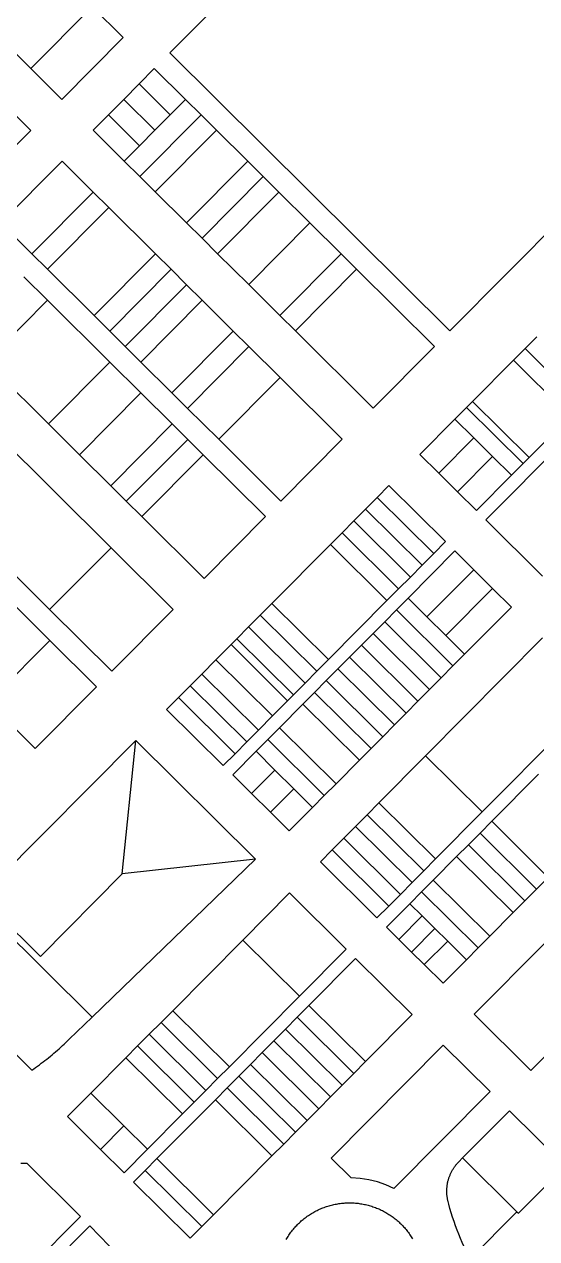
# Model space of a CAD drawing. Header units: inches. Extents: x 486468 to 494399, y 5455955 to 5460553.
# Drawn here: x 490441 to 490676, y 5458125 to 5458682 of the extents above; entities that cross this region are included whole.
import ezdxf

# ---------------------------------------------------------------- set-up
doc = ezdxf.new("R2010")
doc.units = ezdxf.units.IN
doc.header["$MEASUREMENT"] = 0
doc.layers.add('ParcelLines', color=10, linetype='Continuous')

msp = doc.modelspace()

# ---------------------------------------------------------------- linework, layer by layer
at = {"layer": 'ParcelLines', "color": 1}
for p, q in [((490612.887, 5458775.606), (490507.342, 5458669.208)), ((490443.624, 5458662.079), (490393.693, 5458711.657)), ((490471.742, 5458690.408), (490443.624, 5458662.079)), ((490471.742, 5458690.408), (490485.993, 5458676.258)), ((490485.993, 5458676.258), (490457.894, 5458647.909)), ((490507.342, 5458669.208), (490635.792, 5458541.71)), ((490457.894, 5458647.909), (490443.624, 5458662.079)), ((490493.253, 5458654.999), (490500.243, 5458662.058)), ((490500.243, 5458662.058), (490514.523, 5458647.889)), ((490486.234, 5458647.919), (490493.253, 5458654.999)), ((490507.493, 5458640.809), (490493.253, 5458654.999)), ((490443.695, 5458633.709), (490429.395, 5458647.909)), ((490479.214, 5458640.839), (490486.234, 5458647.919)), ((490486.234, 5458647.919), (490500.494, 5458633.759)), ((490507.493, 5458640.809), (490514.523, 5458647.889)), ((490514.523, 5458647.889), (490521.673, 5458640.789)), ((490635.792, 5458541.71), (490741.336, 5458648.107)), ((490472.194, 5458633.759), (490479.214, 5458640.839)), ((490493.444, 5458626.659), (490479.214, 5458640.839)), ((490521.673, 5458640.789), (490493.595, 5458612.51)), ((490500.494, 5458633.759), (490507.493, 5458640.809)), ((490521.673, 5458640.789), (490528.773, 5458633.739)), ((490429.626, 5458619.54), (490443.695, 5458633.709)), ((490486.445, 5458619.61), (490472.194, 5458633.759)), ((490493.444, 5458626.659), (490500.494, 5458633.759)), ((490500.715, 5458605.44), (490528.773, 5458633.739)), ((490528.773, 5458633.739), (490543.073, 5458619.539)), ((490486.445, 5458619.61), (490493.444, 5458626.659)), ((490429.847, 5458591.211), (490457.945, 5458619.56)), ((490457.945, 5458619.56), (490472.245, 5458605.36)), ((490493.595, 5458612.51), (490486.445, 5458619.61)), ((490514.995, 5458591.26), (490543.073, 5458619.539)), ((490543.073, 5458619.539), (490550.173, 5458612.489)), ((490500.715, 5458605.44), (490493.595, 5458612.51)), ((490550.173, 5458612.489), (490522.115, 5458584.19)), ((490550.173, 5458612.489), (490557.333, 5458605.399)), ((490472.245, 5458605.36), (490444.097, 5458577.061)), ((490472.245, 5458605.36), (490479.365, 5458598.29)), ((490514.995, 5458591.26), (490500.715, 5458605.44)), ((490529.265, 5458577.09), (490557.333, 5458605.399)), ((490557.333, 5458605.399), (490571.602, 5458591.219)), ((490451.247, 5458569.961), (490479.365, 5458598.29)), ((490479.365, 5458598.29), (490500.796, 5458577.01)), ((490444.097, 5458577.061), (490429.847, 5458591.211)), ((490522.115, 5458584.19), (490514.995, 5458591.26)), ((490543.515, 5458562.94), (490571.602, 5458591.219)), ((490571.602, 5458591.219), (490585.883, 5458577.05)), ((490529.265, 5458577.09), (490522.115, 5458584.19)), ((490451.247, 5458569.961), (490444.097, 5458577.061)), ((490472.667, 5458548.682), (490500.796, 5458577.01)), ((490500.796, 5458577.01), (490507.916, 5458569.941)), ((490543.515, 5458562.94), (490529.265, 5458577.09)), ((490557.795, 5458548.76), (490585.883, 5458577.05)), ((490585.883, 5458577.05), (490593.013, 5458569.98)), ((490472.667, 5458548.682), (490451.247, 5458569.961)), ((490507.916, 5458569.941), (490479.787, 5458541.602)), ((490507.916, 5458569.941), (490515.046, 5458562.861)), ((490593.013, 5458569.98), (490564.914, 5458541.691)), ((490593.013, 5458569.98), (490628.693, 5458534.56)), ((490440.487, 5458566.451), (490451.308, 5458555.722)), ((490486.937, 5458534.502), (490515.046, 5458562.861)), ((490515.046, 5458562.861), (490522.196, 5458555.761)), ((490557.795, 5458548.76), (490543.515, 5458562.94)), ((490451.308, 5458555.722), (490423.189, 5458527.403)), ((490451.308, 5458555.722), (490479.858, 5458527.372)), ((490522.196, 5458555.761), (490494.057, 5458527.422)), ((490522.196, 5458555.761), (490536.466, 5458541.591)), ((490479.787, 5458541.602), (490472.667, 5458548.682)), ((490564.914, 5458541.691), (490557.795, 5458548.76)), ((490486.937, 5458534.502), (490479.787, 5458541.602)), ((490536.466, 5458541.591), (490508.337, 5458513.242)), ((490536.466, 5458541.591), (490543.596, 5458534.511)), ((490600.594, 5458506.261), (490564.914, 5458541.691)), ((490670.242, 5458533.609), (490675.621, 5458539.029)), ((490494.057, 5458527.422), (490486.937, 5458534.502)), ((490515.487, 5458506.142), (490543.596, 5458534.511)), ((490543.596, 5458534.511), (490557.896, 5458520.311)), ((490628.693, 5458534.56), (490600.594, 5458506.261)), ((490664.882, 5458528.209), (490670.242, 5458533.609)), ((490696.201, 5458507.899), (490670.242, 5458533.609)), ((490451.759, 5458499.023), (490423.189, 5458527.403)), ((490451.759, 5458499.023), (490479.858, 5458527.372)), ((490479.858, 5458527.372), (490494.138, 5458513.202)), ((490508.337, 5458513.242), (490494.057, 5458527.422)), ((490646.133, 5458509.32), (490664.882, 5458528.209)), ((490664.882, 5458528.209), (490690.852, 5458502.499)), ((490557.896, 5458520.311), (490529.758, 5458491.972)), ((490557.896, 5458520.311), (490586.445, 5458491.961)), ((490494.138, 5458513.202), (490466.01, 5458484.874)), ((490494.138, 5458513.202), (490508.408, 5458499.032)), ((490515.487, 5458506.142), (490508.337, 5458513.242)), ((490643.443, 5458506.61), (490646.133, 5458509.32)), ((490672.073, 5458483.58), (490646.133, 5458509.32)), ((490529.758, 5458491.972), (490515.487, 5458506.142)), ((490638.083, 5458501.22), (490643.443, 5458506.61)), ((490669.383, 5458480.87), (490643.443, 5458506.61)), ((490690.852, 5458502.499), (490672.073, 5458483.58)), ((490423.29, 5458498.954), (490480.411, 5458442.225)), ((490466.01, 5458484.874), (490451.759, 5458499.023)), ((490480.31, 5458470.674), (490508.408, 5458499.032)), ((490508.408, 5458499.032), (490515.558, 5458491.932)), ((490621.994, 5458485.011), (490638.083, 5458501.22)), ((490638.083, 5458501.22), (490646.753, 5458492.62)), ((490652.294, 5458454.961), (490695.192, 5458498.209)), ((490515.558, 5458491.932), (490487.41, 5458463.624)), ((490515.558, 5458491.932), (490522.688, 5458484.852)), ((490558.297, 5458463.613), (490529.758, 5458491.972)), ((490586.445, 5458491.961), (490558.297, 5458463.613)), ((490646.753, 5458492.62), (490630.654, 5458476.421)), ((490646.753, 5458492.62), (490655.383, 5458484.05)), ((490480.31, 5458470.674), (490466.01, 5458484.874)), ((490494.56, 5458456.525), (490522.688, 5458484.852)), ((490522.688, 5458484.852), (490551.248, 5458456.513)), ((490630.654, 5458476.421), (490621.994, 5458485.011)), ((490639.314, 5458467.831), (490655.383, 5458484.05)), ((490655.383, 5458484.05), (490664.033, 5458475.47)), ((490669.383, 5458480.87), (490664.033, 5458475.47)), ((490672.073, 5458483.58), (490669.383, 5458480.87)), ((490639.314, 5458467.831), (490630.654, 5458476.421)), ((490664.033, 5458475.47), (490647.944, 5458459.261)), ((490452.232, 5458413.896), (490395.182, 5458470.596)), ((490487.41, 5458463.624), (490480.31, 5458470.674)), ((490607.845, 5458470.711), (490602.465, 5458465.291)), ((490633.745, 5458445.011), (490607.845, 5458470.711)), ((490494.56, 5458456.525), (490487.41, 5458463.624)), ((490602.465, 5458465.291), (490597.105, 5458459.902)), ((490602.465, 5458465.291), (490628.395, 5458439.612)), ((490647.944, 5458459.261), (490639.314, 5458467.831)), ((490597.105, 5458459.902), (490591.756, 5458454.503)), ((490623.035, 5458434.223), (490597.105, 5458459.902)), ((490523.1, 5458428.165), (490494.56, 5458456.525)), ((490551.248, 5458456.513), (490523.1, 5458428.165)), ((490591.756, 5458454.503), (490586.396, 5458449.113)), ((490591.756, 5458454.503), (490617.636, 5458428.773)), ((490678.244, 5458429.211), (490652.294, 5458454.961)), ((490402.383, 5458449.296), (490452.349, 5458399.67)), ((490586.396, 5458449.113), (490581.016, 5458443.693)), ((490612.286, 5458423.373), (490586.396, 5458449.113)), ((490452.232, 5458413.896), (490480.411, 5458442.225)), ((490480.411, 5458442.225), (490508.951, 5458413.865)), ((490581.016, 5458443.693), (490554.199, 5458416.664)), ((490581.016, 5458443.693), (490606.936, 5458417.973)), ((490628.395, 5458439.612), (490633.745, 5458445.011)), ((490638.095, 5458440.712), (490616.636, 5458419.073)), ((490623.035, 5458434.223), (490628.395, 5458439.612)), ((490646.725, 5458432.142), (490638.095, 5458440.712)), ((490617.636, 5458428.773), (490623.035, 5458434.223)), ((490625.276, 5458410.493), (490646.725, 5458432.142)), ((490655.355, 5458423.582), (490646.725, 5458432.142)), ((490612.286, 5458423.373), (490617.636, 5458428.773)), ((490606.936, 5458417.973), (490612.286, 5458423.373)), ((490616.636, 5458419.073), (490611.256, 5458413.653)), ((490616.636, 5458419.073), (490625.276, 5458410.493)), ((490655.355, 5458423.582), (490633.886, 5458401.953)), ((490663.995, 5458415.012), (490655.355, 5458423.582)), ((490480.802, 5458385.517), (490452.232, 5458413.896)), ((490508.951, 5458413.865), (490480.802, 5458385.517)), ((490554.199, 5458416.664), (490548.839, 5458411.274)), ((490580.148, 5458390.964), (490554.199, 5458416.664)), ((490580.148, 5458390.964), (490606.936, 5458417.973)), ((490611.256, 5458413.653), (490605.897, 5458408.263)), ((490637.186, 5458387.973), (490611.256, 5458413.653)), ((490642.536, 5458393.373), (490663.995, 5458415.012)), ((490548.839, 5458411.274), (490543.46, 5458405.855)), ((490548.839, 5458411.274), (490574.748, 5458385.514)), ((490600.547, 5458402.864), (490605.897, 5458408.263)), ((490605.897, 5458408.263), (490631.836, 5458382.573)), ((490625.276, 5458410.493), (490633.886, 5458401.953)), ((490543.46, 5458405.855), (490538.11, 5458400.455)), ((490569.389, 5458380.125), (490543.46, 5458405.855)), ((490595.187, 5458397.474), (490600.547, 5458402.864)), ((490626.487, 5458377.173), (490600.547, 5458402.864)), ((490633.886, 5458401.953), (490642.536, 5458393.373)), ((490424.218, 5458371.336), (490452.349, 5458399.67)), ((490452.349, 5458399.67), (490473.715, 5458378.394)), ((490535.42, 5458397.745), (490528.441, 5458390.725)), ((490538.11, 5458400.455), (490535.42, 5458397.745)), ((490561.349, 5458372.015), (490535.42, 5458397.745)), ((490538.11, 5458400.455), (490564.039, 5458374.725)), ((490595.187, 5458397.474), (490589.808, 5458392.054)), ((490595.187, 5458397.474), (490621.117, 5458371.754)), ((490624.658, 5458346.754), (490678.294, 5458400.812)), ((490574.748, 5458385.514), (490580.148, 5458390.964)), ((490589.808, 5458392.054), (490584.458, 5458386.654)), ((490615.737, 5458366.324), (490589.808, 5458392.054)), ((490637.186, 5458387.973), (490642.536, 5458393.373)), ((490528.441, 5458390.725), (490521.991, 5458384.226)), ((490528.441, 5458390.725), (490554.4, 5458365.015)), ((490569.389, 5458380.125), (490574.748, 5458385.514)), ((490584.458, 5458386.654), (490579.108, 5458381.254)), ((490584.458, 5458386.654), (490610.388, 5458360.924)), ((490631.836, 5458382.573), (490637.186, 5458387.973)), ((490521.991, 5458384.226), (490516.631, 5458378.826)), ((490547.951, 5458358.516), (490521.991, 5458384.226)), ((490564.039, 5458374.725), (490569.389, 5458380.125)), ((490579.108, 5458381.254), (490573.749, 5458375.865)), ((490605.038, 5458355.524), (490579.108, 5458381.254)), ((490626.487, 5458377.173), (490631.836, 5458382.573)), ((490473.715, 5458378.394), (490445.605, 5458350.068)), ((490516.631, 5458378.826), (490511.282, 5458373.436)), ((490516.631, 5458378.826), (490542.601, 5458353.116)), ((490561.349, 5458372.015), (490564.039, 5458374.725)), ((490573.749, 5458375.865), (490568.349, 5458370.415)), ((490573.749, 5458375.865), (490599.658, 5458350.105)), ((490621.117, 5458371.754), (490626.487, 5458377.173)), ((490704.244, 5458375.062), (490650.637, 5458321.024)), ((490445.605, 5458350.068), (490424.218, 5458371.336)), ((490511.282, 5458373.436), (490505.902, 5458368.016)), ((490537.252, 5458347.716), (490511.282, 5458373.436)), ((490554.4, 5458365.015), (490561.349, 5458372.015)), ((490557.64, 5458359.625), (490568.349, 5458370.415)), ((490594.309, 5458344.705), (490568.349, 5458370.415)), ((490615.737, 5458366.324), (490621.117, 5458371.754)), ((490505.902, 5458368.016), (490531.852, 5458342.266)), ((490547.951, 5458358.516), (490554.4, 5458365.015)), ((490610.388, 5458360.924), (490615.737, 5458366.324)), ((490542.601, 5458353.116), (490547.951, 5458358.516)), ((490557.64, 5458359.625), (490552.29, 5458354.226)), ((490583.599, 5458333.915), (490557.64, 5458359.625)), ((490605.038, 5458355.524), (490610.388, 5458360.924)), ((490420.518, 5458281.961), (490491.753, 5458353.767)), ((490485.555, 5458292.569), (490491.753, 5458353.767)), ((490491.753, 5458353.767), (490546.703, 5458299.267)), ((490537.252, 5458347.716), (490542.601, 5458353.116)), ((490552.29, 5458354.226), (490546.911, 5458348.806)), ((490552.29, 5458354.226), (490578.2, 5458328.465)), ((490599.658, 5458350.105), (490605.038, 5458355.524)), ((490531.852, 5458342.266), (490537.252, 5458347.716)), ((490546.911, 5458348.806), (490536.202, 5458338.016)), ((490555.56, 5458340.226), (490546.911, 5458348.806)), ((490594.309, 5458344.705), (490599.658, 5458350.105)), ((490603.219, 5458325.145), (490624.658, 5458346.754)), ((490624.658, 5458346.754), (490650.637, 5458321.024)), ((490583.599, 5458333.915), (490594.309, 5458344.705)), ((490536.202, 5458338.016), (490544.862, 5458329.426)), ((490544.862, 5458329.426), (490555.56, 5458340.226)), ((490564.19, 5458331.656), (490555.56, 5458340.226)), ((490654.947, 5458316.714), (490676.406, 5458338.353)), ((490564.19, 5458331.656), (490553.491, 5458320.856)), ((490572.85, 5458323.066), (490564.19, 5458331.656)), ((490578.2, 5458328.465), (490583.599, 5458333.915)), ((490544.862, 5458329.426), (490553.491, 5458320.856)), ((490572.85, 5458323.066), (490578.2, 5458328.465)), ((490597.839, 5458319.725), (490603.219, 5458325.145)), ((490603.219, 5458325.145), (490629.189, 5458299.425)), ((490553.491, 5458320.856), (490562.151, 5458312.266)), ((490562.151, 5458312.266), (490572.85, 5458323.066)), ((490592.49, 5458314.325), (490597.839, 5458319.725)), ((490623.819, 5458294.005), (490597.839, 5458319.725)), ((490650.637, 5458321.024), (490629.189, 5458299.425)), ((490587.13, 5458308.926), (490592.49, 5458314.325)), ((490592.49, 5458314.325), (490618.439, 5458288.575)), ((490649.598, 5458311.314), (490654.947, 5458316.714)), ((490654.947, 5458316.714), (490680.887, 5458290.973)), ((490581.78, 5458303.536), (490587.13, 5458308.926)), ((490613.08, 5458283.185), (490587.13, 5458308.926)), ((490644.248, 5458305.914), (490649.598, 5458311.314)), ((490675.527, 5458285.583), (490649.598, 5458311.314)), ((490576.401, 5458298.116), (490581.78, 5458303.536)), ((490581.78, 5458303.536), (490607.73, 5458277.786)), ((490638.868, 5458300.494), (490644.248, 5458305.914)), ((490644.248, 5458305.914), (490670.177, 5458280.184)), ((490546.703, 5458299.267), (490471.788, 5458226.841)), ((490546.703, 5458299.267), (490485.555, 5458292.569)), ((490602.35, 5458272.366), (490576.401, 5458298.116)), ((490629.189, 5458299.425), (490623.819, 5458294.005)), ((490628.159, 5458289.705), (490638.868, 5458300.494)), ((490664.818, 5458274.794), (490638.868, 5458300.494)), ((490448.008, 5458254.721), (490485.555, 5458292.569)), ((490623.819, 5458294.005), (490618.439, 5458288.575)), ((490680.887, 5458290.973), (490675.527, 5458285.583)), ((490618.439, 5458288.575), (490613.08, 5458283.185)), ((490622.809, 5458284.305), (490628.159, 5458289.705)), ((490628.159, 5458289.705), (490654.089, 5458263.974)), ((490675.527, 5458285.583), (490670.177, 5458280.184)), ((490471.788, 5458226.841), (490418.378, 5458279.801)), ((490420.518, 5458281.961), (490448.008, 5458254.721)), ((490540.814, 5458262.208), (490562.252, 5458283.817)), ((490562.252, 5458283.817), (490588.201, 5458258.066)), ((490613.08, 5458283.185), (490607.73, 5458277.786)), ((490617.43, 5458278.885), (490622.809, 5458284.305)), ((490648.739, 5458258.575), (490622.809, 5458284.305)), ((490670.177, 5458280.184), (490664.818, 5458274.794)), ((490607.73, 5458277.786), (490602.35, 5458272.366)), ((490606.7, 5458268.066), (490617.43, 5458278.885)), ((490617.43, 5458278.885), (490623.05, 5458273.315)), ((490664.818, 5458274.794), (490654.089, 5458263.974)), ((490612.3, 5458262.516), (490623.05, 5458273.315)), ((490623.05, 5458273.315), (490628.899, 5458267.515)), ((490612.3, 5458262.516), (490606.7, 5458268.066)), ((490628.899, 5458267.515), (490618.16, 5458256.726)), ((490628.899, 5458267.515), (490634.759, 5458261.725)), ((490654.089, 5458263.974), (490648.739, 5458258.575)), ((490508.666, 5458229.81), (490540.814, 5458262.208)), ((490566.793, 5458236.478), (490540.814, 5458262.208)), ((490588.201, 5458258.066), (490566.793, 5458236.478)), ((490618.16, 5458256.726), (490612.3, 5458262.516)), ((490624.01, 5458250.926), (490634.759, 5458261.725)), ((490634.759, 5458261.725), (490643.379, 5458253.185)), ((490648.739, 5458258.575), (490643.379, 5458253.185)), ((490646.95, 5458228.165), (490679.148, 5458260.614)), ((490444.11, 5458202.572), (490392.61, 5458253.823)), ((490571.083, 5458232.188), (490592.551, 5458253.816)), ((490592.551, 5458253.816), (490618.501, 5458228.066)), ((490624.01, 5458250.926), (490618.16, 5458256.726)), ((490643.379, 5458253.185), (490632.65, 5458242.365)), ((490632.65, 5458242.365), (490624.01, 5458250.926)), ((490566.793, 5458236.478), (490534.656, 5458204.069)), ((490705.097, 5458234.863), (490672.899, 5458202.415)), ((490503.317, 5458224.41), (490508.666, 5458229.81)), ((490534.656, 5458204.069), (490508.666, 5458229.81)), ((490565.733, 5458226.788), (490571.083, 5458232.188)), ((490597.042, 5458206.427), (490571.083, 5458232.188)), ((490471.788, 5458226.841), (490461.259, 5458216.672)), ((490497.957, 5458219.02), (490503.317, 5458224.41)), ((490503.317, 5458224.41), (490529.277, 5458198.65)), ((490560.384, 5458221.388), (490565.733, 5458226.788)), ((490565.733, 5458226.788), (490591.693, 5458201.027)), ((490618.501, 5458228.066), (490597.042, 5458206.427)), ((490672.899, 5458202.415), (490646.95, 5458228.165)), ((490492.608, 5458213.621), (490497.957, 5458219.02)), ((490523.927, 5458193.25), (490497.957, 5458219.02)), ((490555.034, 5458215.988), (490560.384, 5458221.388)), ((490586.343, 5458195.628), (490560.384, 5458221.388)), ((490487.258, 5458208.221), (490492.608, 5458213.621)), ((490492.608, 5458213.621), (490518.547, 5458187.83)), ((490549.655, 5458210.569), (490555.034, 5458215.988)), ((490555.034, 5458215.988), (490580.994, 5458190.228)), ((490581.358, 5458162.202), (490632.734, 5458214.02)), ((490632.734, 5458214.02), (490654.17, 5458192.765)), ((490471.169, 5458192.012), (490487.258, 5458208.221)), ((490513.198, 5458182.431), (490487.258, 5458208.221)), ((490544.306, 5458205.169), (490549.655, 5458210.569)), ((490575.644, 5458184.828), (490549.655, 5458210.569)), ((490534.656, 5458204.069), (490529.277, 5458198.65)), ((490538.956, 5458199.769), (490544.306, 5458205.169)), ((490544.306, 5458205.169), (490570.264, 5458179.409)), ((490597.042, 5458206.427), (490591.693, 5458201.027)), ((490529.277, 5458198.65), (490523.927, 5458193.25)), ((490533.606, 5458194.37), (490538.956, 5458199.769)), ((490564.915, 5458174.009), (490538.956, 5458199.769)), ((490591.693, 5458201.027), (490586.343, 5458195.628)), ((490460.46, 5458181.222), (490471.169, 5458192.012)), ((490471.169, 5458192.012), (490486.299, 5458176.962)), ((490523.927, 5458193.25), (490518.547, 5458187.83)), ((490528.257, 5458188.97), (490533.606, 5458194.37)), ((490533.606, 5458194.37), (490559.565, 5458168.609)), ((490580.994, 5458190.228), (490575.644, 5458184.828)), ((490586.343, 5458195.628), (490580.994, 5458190.228)), ((490654.17, 5458192.765), (490610.047, 5458148.271)), ((490501.439, 5458161.941), (490528.257, 5458188.97)), ((490518.547, 5458187.83), (490513.198, 5458182.431)), ((490554.186, 5458163.19), (490528.257, 5458188.97)), ((490575.644, 5458184.828), (490570.264, 5458179.409)), ((490475.6, 5458166.162), (490460.46, 5458181.222)), ((490513.198, 5458182.431), (490497.119, 5458166.212)), ((490570.264, 5458179.409), (490564.915, 5458174.009)), ((490641.621, 5458162.246), (490663.1, 5458183.865)), ((490663.1, 5458183.865), (490688.685, 5458158.477)), ((490486.299, 5458176.962), (490475.6, 5458166.162)), ((490486.299, 5458176.962), (490497.119, 5458166.212)), ((490564.915, 5458174.009), (490559.565, 5458168.609)), ((490559.565, 5458168.609), (490554.186, 5458163.19)), ((490486.41, 5458155.422), (490475.6, 5458166.162)), ((490497.119, 5458166.212), (490486.41, 5458155.422)), ((490554.186, 5458163.19), (490527.409, 5458136.171)), ((490439.012, 5458159.774), (490441.862, 5458159.774)), ((490441.862, 5458159.774), (490466.411, 5458135.423)), ((490496.089, 5458156.542), (490501.439, 5458161.941)), ((490501.439, 5458161.941), (490527.409, 5458136.171)), ((490590.523, 5458153.115), (490581.358, 5458162.202)), ((490639.902, 5458160.516), (490641.621, 5458162.246)), ((490641.621, 5458162.246), (490666.501, 5458137.566)), ((490688.685, 5458158.477), (490667.206, 5458136.861)), ((490490.71, 5458151.122), (490496.089, 5458156.542)), ((490522.059, 5458130.771), (490496.089, 5458156.542)), ((490516.709, 5458125.372), (490490.71, 5458151.122)), ((490466.411, 5458135.423), (490409.966, 5458078.577)), ((490527.409, 5458136.171), (490522.059, 5458130.771)), ((490666.501, 5458137.566), (490645.053, 5458115.917)), ((490666.501, 5458137.566), (490667.206, 5458136.861)), ((490470.703, 5458131.133), (490414.269, 5458074.272)), ((490470.703, 5458131.133), (490496.09, 5458104.781)), ((490522.059, 5458130.771), (490516.709, 5458125.372))]:
    msp.add_line(p, q, dxfattribs=at)
for points in [[(490444.11, 5458202.572), (490444.98, 5458203.172), (490445.84, 5458203.782), (490446.7, 5458204.402), (490447.56, 5458205.032), (490448.41, 5458205.662), (490449.25, 5458206.292), (490450.09, 5458206.942), (490450.93, 5458207.592), (490451.76, 5458208.252), (490452.58, 5458208.922), (490453.399, 5458209.592), (490454.209, 5458210.272), (490455.009, 5458210.952), (490455.819, 5458211.652), (490456.609, 5458212.342), (490457.399, 5458213.052), (490458.179, 5458213.762), (490458.959, 5458214.482), (490459.729, 5458215.202), (490460.499, 5458215.932), (490461.259, 5458216.672)], [(490634.952, 5458142.267), (490634.872, 5458142.592), (490634.797, 5458142.919), (490634.729, 5458143.247), (490634.666, 5458143.576), (490634.609, 5458143.906), (490634.557, 5458144.237), (490634.511, 5458144.569), (490634.472, 5458144.901), (490634.438, 5458145.235), (490634.409, 5458145.569), (490634.387, 5458145.903), (490634.37, 5458146.237), (490634.36, 5458146.572), (490634.355, 5458146.907), (490634.356, 5458147.242), (490634.363, 5458147.577), (490634.375, 5458147.912), (490634.394, 5458148.246), (490634.418, 5458148.58), (490634.448, 5458148.914), (490634.484, 5458149.247), (490634.526, 5458149.58), (490634.574, 5458149.911), (490634.627, 5458150.242), (490634.686, 5458150.572), (490634.751, 5458150.9), (490634.822, 5458151.228), (490634.898, 5458151.554), (490634.98, 5458151.879), (490635.067, 5458152.202), (490635.161, 5458152.524), (490635.26, 5458152.844), (490635.364, 5458153.162), (490635.474, 5458153.479), (490635.589, 5458153.793), (490635.71, 5458154.106), (490635.837, 5458154.416), (490635.969, 5458154.724), (490636.106, 5458155.03), (490636.248, 5458155.333), (490636.396, 5458155.633), (490636.549, 5458155.931), (490636.707, 5458156.227), (490636.87, 5458156.519), (490637.039, 5458156.809), (490637.212, 5458157.096), (490637.39, 5458157.379), (490637.574, 5458157.66), (490637.762, 5458157.936), (490637.955, 5458158.21), (490638.152, 5458158.48), (490638.355, 5458158.747), (490638.562, 5458159.01), (490638.773, 5458159.27), (490638.989, 5458159.526), (490639.21, 5458159.778), (490639.435, 5458160.027), (490639.664, 5458160.271), (490639.897, 5458160.511), (490639.902, 5458160.516)], [(490610.047, 5458148.271), (490606.348, 5458149.934), (490602.515, 5458151.26), (490598.579, 5458152.236), (490594.57, 5458152.856), (490590.523, 5458153.115)], [(490560.67, 5458124.753), (490560.964, 5458125.259), (490561.267, 5458125.758), (490561.578, 5458126.253), (490561.898, 5458126.742), (490562.227, 5458127.226), (490562.563, 5458127.703), (490562.908, 5458128.175), (490563.262, 5458128.64), (490563.623, 5458129.1), (490563.992, 5458129.553), (490564.37, 5458129.999), (490564.754, 5458130.439), (490565.147, 5458130.872), (490565.547, 5458131.298), (490565.954, 5458131.717), (490566.369, 5458132.129), (490566.791, 5458132.533), (490567.22, 5458132.931), (490567.655, 5458133.32), (490568.098, 5458133.702), (490568.547, 5458134.076), (490569.002, 5458134.443), (490569.464, 5458134.8), (490569.932, 5458135.15), (490570.406, 5458135.492), (490570.886, 5458135.826), (490571.37, 5458136.151), (490571.861, 5458136.467), (490572.358, 5458136.775), (490572.86, 5458137.075), (490573.367, 5458137.365), (490573.879, 5458137.647), (490574.396, 5458137.92), (490574.918, 5458138.183), (490575.444, 5458138.438), (490575.974, 5458138.683), (490576.509, 5458138.919), (490577.048, 5458139.145), (490577.591, 5458139.362), (490578.137, 5458139.57), (490578.687, 5458139.768), (490579.24, 5458139.956), (490579.796, 5458140.135), (490580.356, 5458140.304), (490580.918, 5458140.463), (490581.483, 5458140.613), (490582.051, 5458140.752), (490582.621, 5458140.882), (490583.193, 5458141.001), (490583.767, 5458141.111), (490584.343, 5458141.211), (490584.92, 5458141.3), (490585.499, 5458141.379), (490586.08, 5458141.449), (490586.661, 5458141.508), (490587.243, 5458141.557), (490587.827, 5458141.596), (490588.41, 5458141.624), (490588.994, 5458141.643), (490589.578, 5458141.651), (490590.162, 5458141.649), (490590.747, 5458141.637), (490591.331, 5458141.614), (490591.914, 5458141.582), (490592.497, 5458141.538), (490593.079, 5458141.485), (490593.66, 5458141.422), (490594.24, 5458141.349), (490594.818, 5458141.266), (490595.395, 5458141.172), (490595.971, 5458141.069), (490596.544, 5458140.956), (490597.115, 5458140.832), (490597.684, 5458140.699), (490598.251, 5458140.555), (490598.815, 5458140.402), (490599.376, 5458140.239), (490599.934, 5458140.067), (490600.49, 5458139.884), (490601.041, 5458139.692), (490601.59, 5458139.49), (490602.135, 5458139.279), (490602.676, 5458139.058), (490603.213, 5458138.828), (490603.746, 5458138.588), (490604.275, 5458138.34), (490604.8, 5458138.082), (490605.319, 5458137.815), (490605.835, 5458137.539), (490606.345, 5458137.254), (490606.85, 5458136.96), (490607.35, 5458136.657), (490607.844, 5458136.346), (490608.334, 5458136.026), (490608.817, 5458135.697), (490609.295, 5458135.36), (490609.766, 5458135.015), (490610.232, 5458134.662), (490610.691, 5458134.301), (490611.144, 5458133.931), (490611.591, 5458133.554), (490612.03, 5458133.169), (490612.463, 5458132.777), (490612.889, 5458132.377), (490613.308, 5458131.969), (490613.72, 5458131.555), (490614.125, 5458131.133), (490614.522, 5458130.704), (490614.912, 5458130.268), (490615.294, 5458129.826), (490615.668, 5458129.377), (490616.034, 5458128.922), (490616.392, 5458128.46), (490616.742, 5458127.992), (490617.084, 5458127.518), (490617.418, 5458127.038), (490617.743, 5458126.553), (490618.06, 5458126.061), (490618.368, 5458125.565), (490618.667, 5458125.063)], [(490645.053, 5458115.917), (490644.101, 5458117.762), (490643.182, 5458119.624), (490642.295, 5458121.502), (490641.441, 5458123.395), (490640.62, 5458125.302), (490639.833, 5458127.223), (490639.078, 5458129.158), (490638.358, 5458131.106), (490637.673, 5458133.066), (490637.021, 5458135.037), (490636.404, 5458137.02), (490635.822, 5458139.013), (490635.275, 5458141.016), (490634.952, 5458142.267)]]:
    msp.add_lwpolyline(points, dxfattribs=at)

doc.saveas('drawing.dxf')
